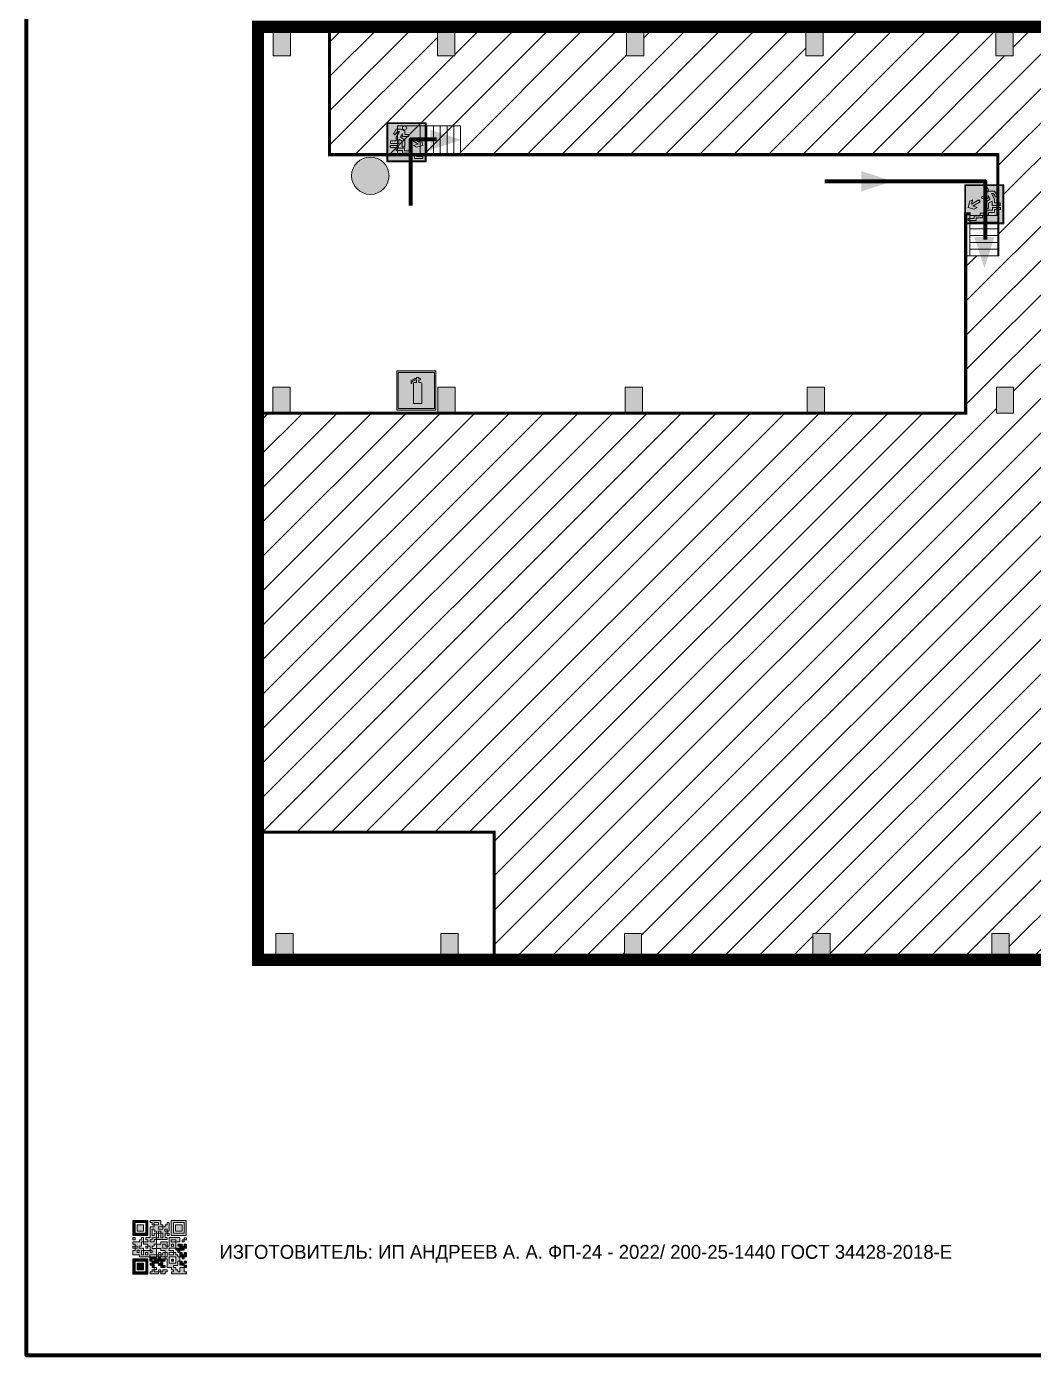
# Model space of a CAD drawing. Header units: millimetres. Extents: x 13114 to 67229, y 22859 to 38520.
# Drawn here: x 23439.1 to 23642.5, y 30105.6 to 30374.2 of the extents above; entities that cross this region are included whole.
import ezdxf

# ---------------------------------------------------------------- set-up
doc = ezdxf.new("R2010")
doc.units = ezdxf.units.MM
doc.layers.add('План_Штампы', color=7, linetype='Continuous')
doc.styles.add('обычный', font='arial.ttf')

# ---------------------------------------------------------------- blocks, each defined once
blk = doc.blocks.new('QR')
at = {"lineweight": 0}
h = blk.add_hatch(color=256, dxfattribs=at)
h.dxf.hatch_style = 1
h.paths.add_polyline_path([(9241.16, 2687.38), (9242.01, 2687.38), (9242.01, 2687.83), (9241.59, 2687.83), (9241.59, 2688.68), (9239.45, 2688.68), (9239.45, 2688.25), (9239.86, 2688.25), (9239.86, 2687.83), (9240.29, 2687.83), (9240.29, 2688.25), (9241.16, 2688.25), (9241.16, 2687.83), (9240.29, 2687.83), (9240.29, 2687.38), (9239.45, 2687.38), (9239.45, 2685.22), (9238.57, 2685.22), (9238.57, 2684.8), (9239.02, 2684.8), (9239.02, 2684.37), (9238.13, 2684.37), (9238.13, 2683.92), (9239.02, 2683.92), (9239.02, 2683.5), (9239.44, 2683.5), (9239.44, 2682.64), (9239.87, 2682.64), (9239.87, 2682.18), (9239.44, 2682.18), (9239.44, 2682.64), (9238.13, 2682.64), (9238.13, 2681.76), (9237.71, 2681.76), (9237.71, 2682.64), (9238.13, 2682.64), (9238.13, 2683.07), (9237.27, 2683.07), (9237.27, 2683.51), (9237.71, 2683.51), (9237.71, 2684.37), (9238.13, 2684.37), (9238.13, 2685.22), (9237.71, 2685.22), (9237.71, 2684.8), (9237.28, 2684.8), (9237.28, 2684.38), (9235.98, 2684.38), (9235.98, 2683.92), (9236.4, 2683.92), (9236.4, 2683.49), (9236.84, 2683.49), (9236.84, 2683.07), (9236.4, 2683.07), (9236.4, 2682.64), (9235.98, 2682.64), (9235.98, 2681.76), (9237.29, 2681.76), (9237.29, 2681.33), (9239.43, 2681.33), (9239.43, 2681.76), (9240.74, 2681.76), (9240.74, 2683.05), (9239.87, 2683.05), (9239.87, 2683.5), (9240.29, 2683.5), (9240.29, 2683.91), (9240.74, 2683.91), (9240.74, 2684.81), (9240.29, 2684.81), (9240.29, 2684.79), (9240.29, 2684.37), (9239.45, 2684.37), (9239.45, 2684.8), (9239.87, 2684.8), (9239.87, 2685.21), (9240.74, 2685.21), (9240.74, 2686.1), (9240.29, 2686.1), (9240.29, 2685.64), (9239.86, 2685.64), (9239.86, 2686.95), (9240.29, 2686.95), (9240.29, 2686.52), (9240.74, 2686.52), (9240.74, 2686.1), (9241.16, 2686.1), (9241.16, 2686.53), (9241.59, 2686.53), (9241.59, 2686.1), (9242.02, 2686.1), (9242.02, 2685.21), (9241.59, 2685.21), (9241.59, 2686.1), (9241.16, 2686.1), (9241.16, 2685.21), (9240.74, 2685.21), (9240.74, 2684.81), (9242.89, 2684.81), (9242.89, 2685.22), (9242.47, 2685.22), (9242.47, 2686.11), (9242.89, 2686.11), (9242.89, 2686.52), (9242.46, 2686.52), (9242.46, 2686.95), (9242.89, 2686.95), (9242.89, 2686.52), (9243.32, 2686.52), (9243.32, 2688.26), (9242.9, 2688.26), (9242.9, 2687.83), (9242.47, 2687.83), (9242.47, 2687.38), (9242.01, 2687.38), (9242.01, 2686.94), (9241.16, 2686.94)])
h.paths.add_polyline_path([(9239.02, 2682.18), (9239.02, 2681.76), (9238.54, 2681.76), (9238.54, 2682.18)], flags=16)
h.paths.add_polyline_path([(9237.27, 2682.65), (9237.27, 2682.19), (9236.83, 2682.19), (9236.83, 2682.65)], flags=16)
h = blk.add_hatch(color=256, dxfattribs=at)
h.dxf.hatch_style = 1
h.paths.add_polyline_path([(9238.15, 2687.83), (9236.83, 2687.83), (9236.83, 2686.52), (9238.15, 2686.52)], flags=0)
h.paths.add_polyline_path([(9239.01, 2685.65), (9239.01, 2688.68), (9235.98, 2688.68), (9235.98, 2685.65)])
h.paths.add_polyline_path([(9236.41, 2686.1), (9236.41, 2688.26), (9238.56, 2688.26), (9238.56, 2686.1)], flags=16)
h.paths.add_polyline_path([(9236.83, 2686.52), (9236.83, 2687.83), (9238.15, 2687.83), (9238.15, 2686.52)], flags=0)
h = blk.add_hatch(color=256, dxfattribs=at)
h.dxf.hatch_style = 1
h.paths.add_polyline_path([(9238.15, 2686.52), (9238.15, 2687.83), (9236.83, 2687.83), (9236.83, 2686.52)])
h.paths.add_polyline_path([(9245.91, 2686.52), (9245.91, 2687.83), (9244.59, 2687.83), (9244.59, 2686.52)], flags=0)
h.paths.add_polyline_path([(9246.77, 2685.65), (9246.77, 2688.68), (9243.74, 2688.68), (9243.74, 2685.65)])
h.paths.add_polyline_path([(9244.17, 2686.1), (9244.17, 2688.26), (9246.32, 2688.26), (9246.32, 2686.1)], flags=16)
h.paths.add_polyline_path([(9244.59, 2686.52), (9244.59, 2687.83), (9245.91, 2687.83), (9245.91, 2686.52)], flags=0)
h = blk.add_hatch(color=256, dxfattribs=at)
h.dxf.hatch_style = 1
h.paths.add_polyline_path([(9243.32, 2686.11), (9242.89, 2686.11), (9242.89, 2685.64), (9243.32, 2685.64)])
h.paths.add_polyline_path([(9239.02, 2683.07), (9239.02, 2683.5), (9238.56, 2683.5), (9238.56, 2683.07)])
h.paths.add_polyline_path([(9236.4, 2684.8), (9236.4, 2685.22), (9235.98, 2685.22), (9235.98, 2684.8)])
h.paths.add_polyline_path([(9236.4, 2683.07), (9236.4, 2683.49), (9235.98, 2683.49), (9235.98, 2683.07)])
h = blk.add_hatch(color=256, dxfattribs=at)
h.dxf.hatch_style = 1
h.paths.add_polyline_path([(9240.75, 2681.76), (9240.75, 2681.35), (9241.17, 2681.35), (9241.17, 2681.76)])
h.paths.add_polyline_path([(9241.6, 2682.18), (9241.17, 2682.18), (9241.17, 2681.76), (9241.6, 2681.76)])
h.paths.add_polyline_path([(9242.47, 2681.34), (9242.47, 2682.19), (9242.02, 2682.19), (9242.02, 2681.76), (9241.6, 2681.76), (9241.6, 2681.34)])
h.paths.add_polyline_path([(9239.87, 2678.3), (9239.44, 2678.3), (9239.44, 2677.89), (9241.17, 2677.89), (9241.17, 2678.3), (9240.28, 2678.3), (9240.28, 2678.73), (9239.87, 2678.73)])
h.paths.add_polyline_path([(9240.75, 2678.73), (9240.75, 2679.19), (9240.28, 2679.19), (9240.28, 2678.73)])
h.paths.add_polyline_path([(9241.6, 2678.73), (9241.17, 2678.73), (9241.17, 2678.3), (9241.6, 2678.3)])
h.paths.add_polyline_path([(9242.02, 2678.3), (9241.6, 2678.3), (9241.6, 2677.89), (9242.48, 2677.89), (9242.48, 2678.31), (9242.9, 2678.31), (9242.9, 2678.73), (9242.02, 2678.73)])
h.paths.add_polyline_path([(9246.36, 2684.37), (9246.36, 2684.79), (9245.93, 2684.79), (9245.93, 2684.37)])
h.paths.add_polyline_path([(9246.78, 2685.2), (9246.36, 2685.2), (9246.36, 2684.79), (9246.78, 2684.79)])
h.paths.add_polyline_path([(9245.91, 2687.83), (9244.59, 2687.83), (9244.59, 2686.52), (9245.91, 2686.52)])
h = blk.add_hatch(color=256, dxfattribs=at)
h.dxf.hatch_style = 1
h.paths.add_polyline_path([(9243.32, 2682.64), (9243.32, 2683.07), (9244.62, 2683.07), (9244.62, 2684.37), (9243.74, 2684.37), (9243.74, 2684.8), (9244.62, 2684.8), (9244.62, 2684.37), (9245.48, 2684.37), (9245.48, 2685.22), (9243.32, 2685.22), (9243.32, 2683.5), (9242.89, 2683.5), (9242.89, 2683.06), (9242.01, 2683.06), (9242.01, 2683.91), (9242.47, 2683.91), (9242.47, 2683.5), (9242.89, 2683.5), (9242.89, 2684.38), (9241.59, 2684.38), (9241.59, 2683.91), (9240.74, 2683.91), (9240.74, 2683.05), (9241.59, 2683.05), (9241.59, 2682.64), (9242.47, 2682.64), (9242.47, 2682.19), (9242.91, 2682.19), (9242.91, 2681.34), (9242.48, 2681.34), (9242.48, 2680.91), (9242.91, 2680.91), (9242.91, 2679.17), (9243.75, 2679.17), (9243.75, 2678.73), (9244.2, 2678.73), (9244.2, 2678.3), (9243.75, 2678.3), (9243.75, 2677.88), (9246.78, 2677.88), (9246.78, 2678.3), (9246.35, 2678.3), (9246.35, 2679.19), (9245.48, 2679.19), (9245.48, 2678.31), (9245.05, 2678.31), (9245.05, 2678.73), (9244.62, 2678.73), (9244.62, 2679.19), (9244.2, 2679.19), (9244.2, 2679.61), (9245.05, 2679.61), (9245.05, 2680.46), (9245.48, 2680.46), (9245.48, 2681.34), (9245.04, 2681.34), (9245.04, 2681.76), (9244.63, 2681.76), (9244.63, 2682.19), (9244.21, 2682.19), (9244.21, 2681.76), (9243.32, 2681.76), (9243.32, 2682.19), (9244.21, 2682.19), (9244.21, 2682.64)])
h.paths.add_polyline_path([(9243.75, 2683.49), (9243.75, 2683.92), (9244.21, 2683.92), (9244.21, 2683.49)], flags=16)
h.paths.add_polyline_path([(9243.32, 2681.34), (9244.63, 2681.34), (9244.63, 2680.04), (9243.32, 2680.04)], flags=16)
h.paths.add_polyline_path([(9243.76, 2680.89), (9244.18, 2680.89), (9244.18, 2680.48), (9243.76, 2680.48)], flags=0)
h = blk.add_hatch(color=256, dxfattribs=at)
h.dxf.hatch_style = 1
h.paths.add_polyline_path([(9246.36, 2683.07), (9246.78, 2683.07), (9246.78, 2683.92), (9246.36, 2683.92), (9246.36, 2683.49), (9245.92, 2683.49), (9245.92, 2683.92), (9245.06, 2683.92), (9245.06, 2683.49), (9245.48, 2683.49), (9245.48, 2683.07), (9244.62, 2683.07), (9244.62, 2682.65), (9245.05, 2682.65), (9245.05, 2682.18), (9245.48, 2682.18), (9245.48, 2682.65), (9246.36, 2682.65)])
h.paths.add_polyline_path([(9246.78, 2682.18), (9246.36, 2682.18), (9246.36, 2681.75), (9245.92, 2681.75), (9245.92, 2682.18), (9245.48, 2682.18), (9245.48, 2681.34), (9245.48, 2681.34), (9245.94, 2681.34), (9245.94, 2680.91), (9246.36, 2680.91), (9246.36, 2681.34), (9246.78, 2681.34)])
h = blk.add_hatch(color=256, dxfattribs=at)
h.dxf.hatch_style = 1
h.paths.add_polyline_path([(9235.98, 2680.9), (9235.98, 2677.86), (9239.02, 2677.86), (9239.02, 2680.9)])
h.paths.add_polyline_path([(9238.57, 2680.48), (9238.57, 2678.32), (9236.41, 2678.32), (9236.41, 2680.48)], flags=16)
h.paths.add_polyline_path([(9238.15, 2680.05), (9238.15, 2678.74), (9236.83, 2678.74), (9236.83, 2680.05)], flags=0)
h = blk.add_hatch(color=256, dxfattribs=at)
h.dxf.hatch_style = 1
h.paths.add_polyline_path([(9242.02, 2680.46), (9242.48, 2680.46), (9242.48, 2680.91), (9241.58, 2680.91), (9241.58, 2681.35), (9241.17, 2681.35), (9241.17, 2680.91), (9240.75, 2680.91), (9240.75, 2681.33), (9239.43, 2681.33), (9239.43, 2680.46), (9239.86, 2680.46), (9239.86, 2680.92), (9240.3, 2680.92), (9240.3, 2680.46), (9239.86, 2680.46), (9239.86, 2680.04), (9239.44, 2680.04), (9239.44, 2679.62), (9239.86, 2679.62), (9239.86, 2679.19), (9240.29, 2679.19), (9240.29, 2680.03), (9241.18, 2680.03), (9241.18, 2680.47), (9241.6, 2680.47), (9241.6, 2680.03), (9241.18, 2680.03), (9241.18, 2679.61), (9241.6, 2679.61), (9241.6, 2679.19), (9242.47, 2679.19), (9242.47, 2679.6), (9242.02, 2679.6)])
h = blk.add_hatch(color=256, dxfattribs=at)
h.dxf.hatch_style = 1
h.paths.add_polyline_path([(9244.18, 2680.48), (9244.18, 2680.89), (9243.76, 2680.89), (9243.76, 2680.48)])
h = blk.add_hatch(color=256, dxfattribs=at)
h.dxf.hatch_style = 1
h.paths.add_polyline_path([(9238.15, 2680.05), (9236.83, 2680.05), (9236.83, 2678.74), (9238.15, 2678.74)])
h = blk.add_hatch(color=256, dxfattribs=at)
h.dxf.hatch_style = 1
h.paths.add_polyline_path([(9245.93, 2680.04), (9245.93, 2680.46), (9245.48, 2680.46), (9245.48, 2679.62), (9246.35, 2679.62), (9246.35, 2680.04)])
h.paths.add_polyline_path([(9246.78, 2680.04), (9246.78, 2680.46), (9246.35, 2680.46), (9246.35, 2680.04)])
h.paths.add_polyline_path([(9246.78, 2679.18), (9246.78, 2679.62), (9246.35, 2679.62), (9246.35, 2679.18)])
for points in [[(9237.71, 2685.22), (9238.13, 2685.22), (9238.13, 2684.37), (9237.71, 2684.37), (9237.71, 2683.51), (9237.27, 2683.51), (9237.27, 2683.07), (9238.13, 2683.07), (9238.13, 2682.64), (9237.71, 2682.64), (9237.71, 2681.76), (9238.13, 2681.76), (9238.13, 2682.64), (9239.44, 2682.64), (9239.44, 2683.5), (9239.02, 2683.5), (9239.02, 2683.07), (9238.56, 2683.07), (9238.56, 2683.5), (9239.02, 2683.5), (9239.02, 2683.92), (9238.13, 2683.92), (9238.13, 2684.37), (9239.02, 2684.37), (9239.02, 2684.8), (9238.57, 2684.8), (9238.57, 2685.22), (9239.45, 2685.22), (9239.45, 2687.38), (9240.29, 2687.38), (9240.29, 2687.83), (9239.86, 2687.83), (9239.86, 2688.25), (9239.45, 2688.25), (9239.45, 2688.68), (9241.59, 2688.68), (9241.59, 2687.83), (9242.01, 2687.83), (9242.01, 2687.38), (9242.47, 2687.38), (9242.47, 2687.83), (9242.9, 2687.83), (9242.9, 2688.26), (9243.32, 2688.26), (9243.32, 2686.52), (9242.89, 2686.52), (9242.89, 2686.11), (9243.32, 2686.11), (9243.32, 2685.64), (9242.89, 2685.64), (9242.89, 2686.11), (9242.47, 2686.11), (9242.47, 2685.22), (9242.89, 2685.22), (9242.89, 2684.81), (9240.74, 2684.81), (9240.74, 2683.91), (9241.59, 2683.91), (9241.59, 2684.38), (9242.89, 2684.38), (9242.89, 2683.5), (9242.47, 2683.5), (9242.47, 2683.91), (9242.01, 2683.91), (9242.01, 2683.06), (9242.89, 2683.06), (9242.89, 2683.5), (9243.32, 2683.5), (9243.32, 2685.22), (9245.48, 2685.22), (9245.48, 2684.37), (9244.62, 2684.37), (9244.62, 2683.07), (9245.48, 2683.07), (9245.48, 2683.49), (9245.06, 2683.49), (9245.06, 2683.92), (9245.92, 2683.92), (9245.92, 2683.49), (9246.36, 2683.49), (9246.36, 2683.92), (9246.78, 2683.92), (9246.78, 2683.07), (9246.36, 2683.07), (9246.36, 2682.65), (9245.48, 2682.65), (9245.48, 2682.18), (9245.92, 2682.18), (9245.92, 2681.75), (9246.36, 2681.75), (9246.36, 2682.18), (9246.78, 2682.18), (9246.78, 2681.34), (9246.36, 2681.34), (9246.36, 2680.91), (9245.94, 2680.91), (9245.94, 2681.34), (9245.48, 2681.34), (9245.48, 2680.46), (9245.93, 2680.46), (9245.93, 2680.04), (9246.35, 2680.04), (9246.35, 2680.46), (9246.78, 2680.46), (9246.78, 2680.04), (9246.78, 2680.04), (9246.35, 2680.04), (9246.35, 2679.62), (9246.78, 2679.62), (9246.78, 2679.18), (9246.35, 2679.18), (9246.35, 2678.3), (9246.78, 2678.3), (9246.78, 2677.88), (9243.75, 2677.88), (9243.75, 2678.3), (9244.2, 2678.3), (9244.2, 2678.73), (9243.75, 2678.73), (9243.75, 2679.17), (9242.91, 2679.17), (9242.91, 2680.91), (9242.48, 2680.91), (9242.48, 2680.46), (9242.02, 2680.46), (9242.02, 2679.6), (9242.47, 2679.6), (9242.47, 2679.19), (9241.6, 2679.19), (9241.6, 2679.61), (9241.18, 2679.61), (9241.18, 2680.03), (9240.29, 2680.03), (9240.29, 2679.19), (9240.75, 2679.19), (9240.75, 2678.73), (9240.28, 2678.73), (9240.28, 2678.3), (9241.17, 2678.3), (9241.17, 2678.73), (9241.6, 2678.73), (9241.6, 2678.3), (9242.02, 2678.3), (9242.02, 2678.73), (9242.9, 2678.73), (9242.9, 2678.31), (9242.48, 2678.31), (9242.48, 2677.89), (9241.6, 2677.89), (9241.6, 2678.3), (9241.17, 2678.3), (9241.17, 2677.89), (9239.44, 2677.89), (9239.44, 2678.3), (9239.87, 2678.3), (9239.87, 2678.73), (9240.28, 2678.73), (9240.28, 2679.19), (9240.29, 2679.19), (9239.86, 2679.19), (9239.86, 2679.62), (9239.44, 2679.62), (9239.44, 2680.04), (9239.86, 2680.04), (9239.86, 2680.46), (9239.43, 2680.46), (9239.43, 2681.33), (9237.29, 2681.33), (9237.29, 2681.76), (9235.98, 2681.76), (9235.98, 2682.64), (9236.4, 2682.64), (9236.4, 2683.07), (9235.98, 2683.07), (9235.98, 2683.49), (9236.4, 2683.49), (9236.4, 2683.92), (9235.98, 2683.92), (9235.98, 2684.38), (9237.28, 2684.38), (9237.28, 2684.8), (9237.71, 2684.8), (9237.71, 2685.22), (9237.92, 2685.22)], [(9240.74, 2686.1), (9240.74, 2686.52), (9240.29, 2686.52), (9240.29, 2686.95), (9239.86, 2686.95), (9239.86, 2685.64), (9240.29, 2685.64), (9240.29, 2686.1), (9240.74, 2686.1), (9240.74, 2686.52)], [(9240.74, 2685.21), (9239.87, 2685.21), (9239.87, 2684.8), (9239.45, 2684.8), (9239.45, 2684.37), (9240.29, 2684.37), (9240.29, 2684.79), (9240.29, 2684.81), (9240.74, 2684.81), (9240.74, 2685.21), (9239.87, 2685.21)], [(9240.74, 2683.91), (9240.29, 2683.91), (9240.29, 2683.5), (9239.87, 2683.5), (9239.87, 2683.05), (9240.74, 2683.05), (9240.74, 2683.91)], [(9244.62, 2684.37), (9244.62, 2684.8), (9243.74, 2684.8), (9243.74, 2684.37), (9244.62, 2684.37)], [(9240.74, 2683.05), (9240.74, 2681.76), (9239.43, 2681.76), (9239.43, 2681.33), (9240.75, 2681.33), (9240.75, 2681.35), (9240.75, 2680.91), (9241.17, 2680.91), (9241.17, 2681.35), (9241.58, 2681.35), (9241.58, 2680.91), (9242.48, 2680.91), (9242.48, 2681.34), (9242.91, 2681.34), (9242.91, 2682.19), (9242.47, 2682.19), (9242.47, 2682.64), (9241.59, 2682.64), (9241.59, 2683.05), (9240.74, 2683.05)], [(9239.86, 2680.46), (9239.86, 2680.92), (9240.3, 2680.92), (9240.3, 2680.46), (9239.86, 2680.46)], [(9241.6, 2681.76), (9242.02, 2681.76), (9242.02, 2682.19), (9242.47, 2682.19), (9242.47, 2681.34), (9241.6, 2681.34), (9241.6, 2681.76)], [(9244.62, 2683.07), (9243.32, 2683.07), (9243.32, 2682.64), (9244.21, 2682.64), (9244.21, 2682.19), (9243.32, 2682.19), (9243.32, 2681.76), (9244.21, 2681.76), (9244.21, 2682.19), (9244.63, 2682.19), (9244.63, 2681.76), (9245.04, 2681.76), (9245.04, 2681.34), (9245.48, 2681.34)], [(9245.48, 2682.18), (9245.05, 2682.18), (9245.05, 2682.65), (9244.62, 2682.65), (9244.62, 2683.07)], [(9245.48, 2682.18), (9245.48, 2681.34)], [(9245.48, 2680.46), (9245.05, 2680.46), (9245.05, 2679.61), (9244.2, 2679.61), (9244.2, 2679.19), (9244.62, 2679.19), (9244.62, 2678.73), (9245.05, 2678.73), (9245.05, 2678.31), (9245.48, 2678.31), (9245.48, 2679.19), (9246.35, 2679.19), (9246.35, 2679.07)], [(9246.35, 2679.62), (9245.48, 2679.62), (9245.48, 2680.46)], [(9245.48, 2680.46), (9245.48, 2679.62), (9246.35, 2679.62), (9246.35, 2680.04), (9245.93, 2680.04), (9245.93, 2680.46), (9245.48, 2680.46), (9245.48, 2679.62)], [(9246.35, 2679.62), (9246.35, 2679.18)]]:
    blk.add_lwpolyline(points, dxfattribs=at)
for points in [[(9235.98, 2685.65), (9239.01, 2685.65), (9239.01, 2688.68), (9235.98, 2688.68)], [(9243.74, 2685.65), (9246.77, 2685.65), (9246.77, 2688.68), (9243.74, 2688.68)], [(9236.41, 2688.26), (9238.56, 2688.26), (9238.56, 2686.1), (9236.41, 2686.1)], [(9236.83, 2687.83), (9238.15, 2687.83), (9238.15, 2686.52), (9236.83, 2686.52)], [(9240.29, 2687.83), (9241.16, 2687.83), (9241.16, 2688.25), (9240.29, 2688.25)], [(9240.29, 2688.25), (9241.16, 2688.25), (9241.16, 2687.83), (9240.29, 2687.83)], [(9241.16, 2686.1), (9240.74, 2686.1), (9240.74, 2685.21), (9241.16, 2685.21)], [(9242.01, 2687.38), (9241.16, 2687.38), (9241.16, 2686.94), (9242.01, 2686.94)], [(9241.16, 2687.38), (9242.01, 2687.38), (9242.01, 2686.94), (9241.16, 2686.94)], [(9241.16, 2686.53), (9241.59, 2686.53), (9241.59, 2686.1), (9241.16, 2686.1)], [(9241.59, 2686.1), (9242.02, 2686.1), (9242.02, 2685.21), (9241.59, 2685.21)], [(9242.89, 2686.52), (9242.46, 2686.52), (9242.46, 2686.95), (9242.89, 2686.95)], [(9244.17, 2688.26), (9246.32, 2688.26), (9246.32, 2686.1), (9244.17, 2686.1)], [(9244.59, 2687.83), (9245.91, 2687.83), (9245.91, 2686.52), (9244.59, 2686.52)], [(9235.98, 2684.8), (9236.4, 2684.8), (9236.4, 2685.22), (9235.98, 2685.22)], [(9236.4, 2683.07), (9236.84, 2683.07), (9236.84, 2683.49), (9236.4, 2683.49)], [(9243.75, 2683.92), (9244.21, 2683.92), (9244.21, 2683.49), (9243.75, 2683.49)], [(9245.93, 2684.79), (9246.36, 2684.79), (9246.36, 2684.37), (9245.93, 2684.37)], [(9246.36, 2685.2), (9246.78, 2685.2), (9246.78, 2684.79), (9246.36, 2684.79)], [(9235.98, 2677.86), (9239.02, 2677.86), (9239.02, 2680.9), (9235.98, 2680.9)], [(9236.83, 2682.19), (9237.27, 2682.19), (9237.27, 2682.65), (9236.83, 2682.65)], [(9238.54, 2682.18), (9239.02, 2682.18), (9239.02, 2681.76), (9238.54, 2681.76)], [(9239.44, 2682.64), (9239.87, 2682.64), (9239.87, 2682.18), (9239.44, 2682.18)], [(9240.75, 2681.76), (9241.17, 2681.76), (9241.17, 2681.35), (9240.75, 2681.35)], [(9241.17, 2682.18), (9241.6, 2682.18), (9241.6, 2681.76), (9241.17, 2681.76)], [(9243.32, 2680.04), (9244.63, 2680.04), (9244.63, 2681.34), (9243.32, 2681.34)], [(9243.76, 2680.89), (9244.18, 2680.89), (9244.18, 2680.48), (9243.76, 2680.48)], [(9236.41, 2680.48), (9238.57, 2680.48), (9238.57, 2678.32), (9236.41, 2678.32)], [(9236.83, 2680.05), (9238.15, 2680.05), (9238.15, 2678.74), (9236.83, 2678.74)], [(9241.18, 2680.03), (9241.6, 2680.03), (9241.6, 2680.47), (9241.18, 2680.47)]]:
    blk.add_lwpolyline(points, close=True, dxfattribs=at)
blk = doc.blocks.new('вниз 3')
at = {"lineweight": 0, "true_color": 0xffffff}
h = blk.add_hatch(color=7, dxfattribs=at)
h.dxf.hatch_style = 1
h.paths.add_polyline_path([(40997.5, -4475.69), (40997.25, -4475.28), (40995.76, -4476.15), (40995.97, -4475.23), (40995.39, -4475.56), (40995.05, -4476.83), (40996.33, -4477.17), (40996.91, -4476.83), (40996, -4476.55)], flags=0)
h.paths.add_polyline_path([(40999.81, -4473.95), (41000.22, -4473.95), (41000.64, -4474.67), (41001.03, -4474.43), (41000.46, -4473.49), (41000.42, -4473.49), (40999.43, -4473.49), (40998.68, -4473.92), (40998.68, -4474.57), (40997.88, -4474.57), (40997.88, -4475), (40999.14, -4475), (40999.14, -4474.43), (40999.14, -4474.38), (40999.59, -4475.15), (40998.72, -4475.67), (40998.72, -4477.06), (40999.24, -4477.06), (40999.24, -4475.96), (40999.95, -4475.56), (40999.95, -4476.43), (41001.61, -4476.43), (41001.61, -4475.88), (41000.47, -4475.88), (41000.47, -4475.12)], flags=0)
h.paths.add_polyline_path([(40999.2, -4473.24, 1), (40998.35, -4473.24, 1)], flags=0)
h.paths.add_polyline_path([(41000.46, -4477.26), (41001.69, -4477.26), (41001.69, -4476.84), (41000.03, -4476.84), (41000.03, -4477.39), (40998.78, -4477.39), (40998.78, -4477.95), (40997.53, -4477.95), (40997.53, -4478.5), (40996.29, -4478.5), (40996.29, -4479.06), (40995.05, -4479.06), (40995.05, -4479.48), (40995.29, -4479.48), (40996.72, -4479.48), (40996.72, -4478.92), (40997.97, -4478.92), (40997.97, -4478.36), (40999.2, -4478.36), (40999.2, -4477.81), (41000.46, -4477.81)], flags=0)
h.paths.add_polyline_path([(41002.37, -4472.17), (40994.37, -4472.17), (40994.37, -4480.17), (41002.37, -4480.17)])
h.paths.add_polyline_path([(41002.16, -4479.96), (40994.57, -4479.96), (40994.57, -4472.37), (41002.16, -4472.37)], flags=16)
h.paths.add_polyline_path([(41001.61, -4475.88), (41001.61, -4476.43), (40999.95, -4476.43), (40999.95, -4475.56), (40999.24, -4475.96), (40999.24, -4477.06), (40998.72, -4477.06), (40998.72, -4475.67), (40999.59, -4475.15), (40999.14, -4474.38), (40999.14, -4474.43), (40999.14, -4475), (40997.88, -4475), (40997.88, -4474.57), (40998.68, -4474.57), (40998.68, -4473.92), (40999.43, -4473.49), (41000.42, -4473.49), (41000.46, -4473.49), (41001.03, -4474.43), (41000.64, -4474.67), (41000.22, -4473.95), (40999.81, -4473.95), (41000.47, -4475.12), (41000.47, -4475.88)], flags=0)
h.paths.add_polyline_path([(41001.69, -4476.84), (41001.69, -4477.26), (41000.46, -4477.26), (41000.46, -4477.81), (40999.2, -4477.81), (40999.2, -4478.36), (40997.97, -4478.36), (40997.97, -4478.92), (40996.72, -4478.92), (40996.72, -4479.48), (40995.05, -4479.48), (40995.05, -4479.06), (40996.29, -4479.06), (40996.29, -4478.5), (40997.53, -4478.5), (40997.53, -4477.95), (40998.78, -4477.95), (40998.78, -4477.39), (41000.03, -4477.39), (41000.03, -4476.84)], flags=0)
h.paths.add_polyline_path([(40998.35, -4473.24, -1), (40999.2, -4473.24, -1)], flags=0)
h.paths.add_polyline_path([(40997.5, -4475.69), (40996, -4476.55), (40996.91, -4476.83), (40996.33, -4477.17), (40995.05, -4476.83), (40995.39, -4475.56), (40995.97, -4475.23), (40995.76, -4476.15), (40997.25, -4475.28)], flags=0)
at = {"lineweight": 0}
h = blk.add_hatch(color=126, dxfattribs=at)
h.dxf.hatch_style = 1
h.paths.add_polyline_path([(41002.16, -4472.37), (40994.57, -4472.37), (40994.57, -4479.96), (41002.16, -4479.96)])
h.paths.add_polyline_path([(40995.97, -4475.23), (40995.76, -4476.15), (40997.25, -4475.28), (40997.5, -4475.69), (40996, -4476.55), (40996.91, -4476.83), (40996.33, -4477.17), (40995.05, -4476.83), (40995.39, -4475.56)], flags=16)
h.paths.add_polyline_path([(40997.88, -4474.57), (40998.68, -4474.57), (40998.68, -4473.92), (40999.43, -4473.49), (41000.42, -4473.49), (41000.46, -4473.49), (41001.03, -4474.43), (41000.64, -4474.67), (41000.22, -4473.95), (40999.81, -4473.95), (41000.47, -4475.12), (41000.47, -4475.88), (41001.61, -4475.88), (41001.61, -4476.43), (40999.95, -4476.43), (40999.95, -4475.56), (40999.24, -4475.96), (40999.24, -4477.06), (40998.72, -4477.06), (40998.72, -4475.67), (40999.59, -4475.15), (40999.14, -4474.38), (40999.14, -4474.43), (40999.14, -4475), (40997.88, -4475)], flags=16)
h.paths.add_polyline_path([(40998.35, -4473.24, -1), (40999.2, -4473.24, -1)], flags=16)
h.paths.add_polyline_path([(40997.53, -4477.95), (40998.78, -4477.95), (40998.78, -4477.39), (41000.03, -4477.39), (41000.03, -4476.84), (41001.69, -4476.84), (41001.69, -4477.26), (41000.46, -4477.26), (41000.46, -4477.81), (40999.2, -4477.81), (40999.2, -4478.36), (40997.97, -4478.36), (40997.97, -4478.92), (40996.72, -4478.92), (40996.72, -4479.48), (40995.05, -4479.48), (40995.05, -4479.06), (40996.29, -4479.06), (40996.29, -4478.5), (40997.53, -4478.5)], flags=16)
at = {"lineweight": 0, "true_color": 0xffffff}
h = blk.add_hatch(color=7, dxfattribs=at)
h.dxf.hatch_style = 1
h.paths.add_polyline_path([(40999.2, -4473.24, 1), (40998.35, -4473.24, 1)])
h.paths.add_polyline_path([(40999.81, -4473.95), (41000.22, -4473.95), (41000.64, -4474.67), (41001.03, -4474.43), (41000.46, -4473.49), (41000.42, -4473.49), (40999.43, -4473.49), (40998.68, -4473.92), (40998.68, -4474.57), (40997.88, -4474.57), (40997.88, -4475), (40999.14, -4475), (40999.14, -4474.43), (40999.14, -4474.38), (40999.59, -4475.15), (40998.72, -4475.67), (40998.72, -4477.06), (40999.24, -4477.06), (40999.24, -4475.96), (40999.95, -4475.56), (40999.95, -4476.43), (41001.61, -4476.43), (41001.61, -4475.88), (41000.47, -4475.88), (41000.47, -4475.12)])
h.paths.add_polyline_path([(40999.2, -4477.81), (41000.46, -4477.81), (41000.46, -4477.26), (41001.69, -4477.26), (41001.69, -4476.84), (41000.03, -4476.84), (41000.03, -4477.39), (40998.78, -4477.39), (40998.78, -4477.95), (40997.53, -4477.95), (40997.53, -4478.5), (40996.29, -4478.5), (40996.29, -4479.06), (40995.05, -4479.06), (40995.05, -4479.48), (40995.29, -4479.48), (40996.72, -4479.48), (40996.72, -4478.92), (40997.97, -4478.92), (40997.97, -4478.36), (40999.2, -4478.36)])
h.paths.add_polyline_path([(40997.5, -4475.69), (40997.25, -4475.28), (40995.76, -4476.15), (40995.97, -4475.23), (40995.39, -4475.56), (40995.05, -4476.83), (40996.33, -4477.17), (40996.91, -4476.83), (40996, -4476.55)])
at = {"color": 126, "lineweight": 0}
for points in [[(40994.37, -4472.17), (41002.37, -4472.17), (41002.37, -4480.17), (40994.37, -4480.17)], [(40994.57, -4472.37), (41002.16, -4472.37), (41002.16, -4479.96), (40994.57, -4479.96)]]:
    blk.add_lwpolyline(points, close=True, dxfattribs=at)
for points in [[(40995.05, -4476.83), (40995.39, -4475.56), (40995.97, -4475.23), (40995.76, -4476.15), (40997.25, -4475.28), (40997.5, -4475.69), (40996, -4476.55), (40996.91, -4476.83), (40996.33, -4477.17), (40995.05, -4476.83)], [(40999.14, -4474.43), (40999.14, -4475), (40997.88, -4475), (40997.88, -4474.57), (40998.68, -4474.57), (40998.68, -4473.92), (40999.43, -4473.49), (41000.42, -4473.49), (41000.46, -4473.49), (41001.03, -4474.43), (41000.64, -4474.67), (41000.22, -4473.95), (40999.81, -4473.95), (41000.47, -4475.12), (41000.47, -4475.88), (41001.61, -4475.88), (41001.61, -4476.43), (40999.95, -4476.43), (40999.95, -4475.56), (40999.24, -4475.96), (40999.24, -4477.06), (40998.72, -4477.06), (40998.72, -4475.67), (40999.59, -4475.15), (40999.14, -4474.38), (40999.14, -4474.43)], [(40995.29, -4479.48), (40995.05, -4479.48), (40995.05, -4479.06), (40996.29, -4479.06), (40996.29, -4478.5), (40997.53, -4478.5), (40997.53, -4477.95), (40998.78, -4477.95), (40998.78, -4477.39), (41000.03, -4477.39), (41000.03, -4476.84), (41001.69, -4476.84), (41001.69, -4477.26), (41000.46, -4477.26), (41000.46, -4477.81), (40999.2, -4477.81), (40999.2, -4478.36), (40997.97, -4478.36), (40997.97, -4478.92), (40996.72, -4478.92), (40996.72, -4479.48), (40995.05, -4479.48)]]:
    blk.add_lwpolyline(points, dxfattribs=at)
blk.add_circle((40998.77, -4473.24), 0.426, dxfattribs=at)
blk = doc.blocks.new('A$C7B8C2D5B')
at = {"lineweight": 0}
h = blk.add_hatch(color=5, dxfattribs=at)
h.dxf.hatch_style = 1
h.paths.add_polyline_path([(1.4, -3.02, 1), (-2.11, -3.02, 1)])
at = {"color": 5, "lineweight": 0}
blk.add_circle((-0.36, -3.02), 1.75, dxfattribs=at)
blk = doc.blocks.new('A$C3AD82952')
at = {"true_color": 0xf5f5ff}
h = blk.add_hatch(color=7, dxfattribs=at)
h.dxf.hatch_style = 1
h.paths.add_polyline_path([(8.21, 8.73, 0.414214), (7.89, 9.05), (7.22, 9.05), (7.22, 9.92), (7.59, 9.92, 1), (7.57, 10.36), (7.22, 10.36), (7.22, 10.6), (6.43, 10.6), (6.43, 10.36), (6.01, 10.36), (4.74, 9.59), (4.74, 8.69), (4.98, 8.73), (4.98, 9.26), (6.12, 9.91), (6.43, 9.91), (6.43, 9.05), (5.76, 9.05, 0.414214), (5.44, 8.73), (5.44, 2.2), (8.21, 2.2)], flags=0)
h.paths.add_polyline_path([(12.8, 12.8), (0, 12.8), (0, 0), (12.8, 0)])
h.paths.add_polyline_path([(0.51, 12.29), (12.29, 12.29), (12.29, 0.51), (0.51, 0.51)], flags=16)
h.paths.add_polyline_path([(4.74, 9.59), (6.01, 10.36), (6.43, 10.36), (6.43, 10.6), (7.22, 10.6), (7.22, 10.36), (7.59, 10.36, -0.94586), (7.59, 9.92), (7.22, 9.92), (7.22, 9.05), (7.89, 9.05, -0.414214), (8.21, 8.73), (8.21, 2.2), (5.44, 2.2), (5.44, 8.73, -0.414214), (5.76, 9.05), (6.43, 9.05), (6.43, 9.91), (6.12, 9.91), (4.98, 9.26), (4.98, 8.73), (4.74, 8.69)], flags=0)
h = blk.add_hatch(color=242)
h.dxf.hatch_style = 1
h.paths.add_polyline_path([(12.29, 12.29), (0.51, 12.29), (0.51, 0.51), (12.29, 0.51)])
h.paths.add_polyline_path([(4.74, 8.69), (4.74, 9.59), (6.01, 10.36), (6.43, 10.36), (6.43, 10.6), (7.22, 10.6), (7.22, 10.36), (7.59, 10.36, -0.94586), (7.59, 9.92), (7.22, 9.92), (7.22, 9.05), (7.89, 9.05, -0.414214), (8.21, 8.73), (8.21, 2.2), (5.44, 2.2), (5.44, 8.73, -0.414214), (5.76, 9.05), (6.43, 9.05), (6.43, 9.91), (6.12, 9.91), (4.98, 9.26), (4.98, 8.73)], flags=16)
h = blk.add_hatch(color=7, dxfattribs=at)
h.dxf.hatch_style = 1
h.paths.add_polyline_path([(8.21, 8.73, 0.414214), (7.89, 9.05), (7.22, 9.05), (7.22, 9.92), (7.59, 9.92, 1), (7.57, 10.36), (7.22, 10.36), (7.22, 10.6), (6.43, 10.6), (6.43, 10.36), (6.01, 10.36), (4.74, 9.59), (4.74, 8.69), (4.98, 8.73), (4.98, 9.26), (6.12, 9.91), (6.43, 9.91), (6.43, 9.05), (5.76, 9.05, 0.414214), (5.44, 8.73), (5.44, 2.2), (8.21, 2.2)])
at = {"color": 242, "lineweight": 5}
for p, q in [((0, 0), (0, 12.8)), ((0, 12.8), (12.8, 12.8)), ((6.01, 10.36), (4.74, 9.59)), ((4.74, 9.59), (4.74, 8.69)), ((4.74, 8.69), (4.98, 8.73)), ((4.98, 9.26), (6.12, 9.91)), ((4.98, 8.73), (4.98, 9.26)), ((5.44, 2.2), (5.44, 8.73)), ((5.76, 9.05), (6.43, 9.05)), ((6.01, 10.36), (6.43, 10.36)), ((6.12, 9.91), (6.43, 9.91)), ((7.22, 10.6), (6.43, 10.6)), ((6.43, 10.6), (6.43, 10.36)), ((6.43, 9.91), (6.43, 9.05)), ((7.22, 10.36), (7.22, 10.6)), ((7.59, 10.36), (7.22, 10.36)), ((7.22, 9.05), (7.22, 9.92)), ((7.59, 9.92), (7.22, 9.92)), ((7.89, 9.05), (7.22, 9.05)), ((8.21, 2.2), (8.21, 8.73)), ((12.8, 0), (12.8, 12.8)), ((0, 0), (12.8, 0)), ((5.44, 2.2), (8.21, 2.2))]:
    blk.add_line(p, q, dxfattribs=at)
blk.add_lwpolyline([(0.51, 12.29), (12.29, 12.29), (12.29, 0.51), (0.51, 0.51)], close=True, dxfattribs=at)
for centre, radius, start, end in [((5.76, 8.73), 0.32, 90, 180), ((7.58, 10.14), 0.223, 273.1875, 86.8125), ((7.89, 8.73), 0.32, 0, 90)]:
    blk.add_arc(centre, radius, start, end, dxfattribs=at)
blk = doc.blocks.new('вниз')
at = {"lineweight": 0, "true_color": 0xffffff}
h = blk.add_hatch(color=7, dxfattribs=at)
h.dxf.hatch_style = 1
h.paths.add_polyline_path([(40994.51, -4472.22), (40986.51, -4472.22), (40986.51, -4480.22), (40994.51, -4480.22)])
h.paths.add_polyline_path([(40994.31, -4472.42), (40994.31, -4480.01), (40986.71, -4480.01), (40986.71, -4472.42)], flags=16)
h.paths.add_polyline_path([(40988.43, -4473.53), (40989.43, -4473.53), (40990.19, -4473.96), (40990.19, -4474.6), (40991, -4474.6), (40991, -4475.06), (40989.73, -4475.06), (40989.73, -4474.46), (40989.3, -4475.18), (40990.17, -4475.7), (40990.17, -4477.11), (40989.63, -4477.11), (40989.63, -4476.01), (40988.94, -4475.59), (40988.94, -4476.46), (40988.94, -4476.46), (40987.47, -4476.46), (40987.26, -4476.46), (40987.26, -4475.92), (40988.4, -4475.92), (40988.4, -4475.2), (40989.1, -4473.99), (40988.66, -4473.99), (40988.24, -4474.7), (40987.86, -4474.47), (40988.41, -4473.56)], flags=0)
h.paths.add_polyline_path([(40990.55, -4473.29, -1), (40989.69, -4473.29, -1)], flags=0)
h.paths.add_polyline_path([(40988.85, -4476.89), (40988.85, -4477.43), (40990.1, -4477.43), (40990.1, -4477.99), (40991.34, -4477.99), (40991.34, -4478.54), (40992.59, -4478.54), (40992.59, -4479.09), (40993.83, -4479.09), (40993.83, -4479.52), (40992.17, -4479.52), (40992.17, -4478.97), (40990.91, -4478.97), (40990.91, -4478.41), (40989.68, -4478.41), (40989.68, -4477.86), (40988.43, -4477.86), (40988.43, -4477.31), (40987.6, -4477.31), (40987.18, -4477.31), (40987.18, -4476.89)], flags=0)
h.paths.add_polyline_path([(40991.61, -4475.33), (40993.12, -4476.2), (40992.9, -4475.27), (40993.48, -4475.6), (40993.83, -4476.88), (40992.56, -4477.22), (40991.97, -4476.88), (40992.9, -4476.61), (40991.38, -4475.74), (40991.58, -4475.39)], flags=0)
h.paths.add_polyline_path([(40990.19, -4473.96), (40989.43, -4473.53), (40988.43, -4473.53), (40988.41, -4473.56), (40987.86, -4474.47), (40988.24, -4474.7), (40988.66, -4473.99), (40989.1, -4473.99), (40988.4, -4475.2), (40988.4, -4475.92), (40987.26, -4475.92), (40987.26, -4476.46), (40987.47, -4476.46), (40988.94, -4476.46), (40988.94, -4476.27), (40988.94, -4475.59), (40989.63, -4476.01), (40989.63, -4477.11), (40990.17, -4477.11), (40990.17, -4475.7), (40989.3, -4475.18), (40989.73, -4474.46), (40989.73, -4475.06), (40991, -4475.06), (40991, -4474.6), (40990.19, -4474.6)], flags=0)
h.paths.add_polyline_path([(40990.55, -4473.29, 1), (40989.69, -4473.29, 1)], flags=0)
h.paths.add_polyline_path([(40991.61, -4475.33), (40991.58, -4475.39), (40991.38, -4475.74), (40992.9, -4476.61), (40991.97, -4476.88), (40992.56, -4477.22), (40993.83, -4476.88), (40993.48, -4475.6), (40992.9, -4475.27), (40993.12, -4476.2)], flags=0)
h.paths.add_polyline_path([(40990.1, -4477.43), (40988.85, -4477.43), (40988.85, -4476.89), (40987.18, -4476.89), (40987.18, -4477.31), (40987.6, -4477.31), (40988.43, -4477.31), (40988.43, -4477.86), (40989.68, -4477.86), (40989.68, -4478.41), (40990.91, -4478.41), (40990.91, -4478.97), (40992.17, -4478.97), (40992.17, -4479.52), (40993.83, -4479.52), (40993.83, -4479.09), (40992.59, -4479.09), (40992.59, -4478.54), (40991.34, -4478.54), (40991.34, -4477.99), (40990.1, -4477.99)], flags=0)
at = {"lineweight": 0}
h = blk.add_hatch(color=126, dxfattribs=at)
h.dxf.hatch_style = 1
h.paths.add_polyline_path([(40994.31, -4472.42), (40986.71, -4472.42), (40986.71, -4480.01), (40994.31, -4480.01)])
h.paths.add_polyline_path([(40988.43, -4473.53), (40989.43, -4473.53), (40990.19, -4473.96), (40990.19, -4474.6), (40991, -4474.6), (40991, -4475.06), (40989.73, -4475.06), (40989.73, -4474.46), (40989.3, -4475.18), (40990.17, -4475.7), (40990.17, -4477.11), (40989.63, -4477.11), (40989.63, -4476.01), (40988.94, -4475.59), (40988.94, -4476.46), (40988.94, -4476.46), (40987.47, -4476.46), (40987.26, -4476.46), (40987.26, -4475.92), (40988.4, -4475.92), (40988.4, -4475.2), (40989.1, -4473.99), (40988.66, -4473.99), (40988.24, -4474.7), (40987.86, -4474.47), (40988.41, -4473.56)], flags=16)
h.paths.add_polyline_path([(40990.55, -4473.29, -1), (40989.69, -4473.29, -1)], flags=16)
h.paths.add_polyline_path([(40988.85, -4476.89), (40988.85, -4477.43), (40990.1, -4477.43), (40990.1, -4477.99), (40991.34, -4477.99), (40991.34, -4478.54), (40992.59, -4478.54), (40992.59, -4479.09), (40993.83, -4479.09), (40993.83, -4479.52), (40992.17, -4479.52), (40992.17, -4478.97), (40990.91, -4478.97), (40990.91, -4478.41), (40989.68, -4478.41), (40989.68, -4477.86), (40988.43, -4477.86), (40988.43, -4477.31), (40987.6, -4477.31), (40987.18, -4477.31), (40987.18, -4476.89)], flags=16)
h.paths.add_polyline_path([(40991.61, -4475.33), (40993.12, -4476.2), (40992.9, -4475.27), (40993.48, -4475.6), (40993.83, -4476.88), (40992.56, -4477.22), (40991.97, -4476.88), (40992.9, -4476.61), (40991.38, -4475.74), (40991.58, -4475.39)], flags=16)
at = {"lineweight": 0, "true_color": 0xffffff}
h = blk.add_hatch(color=7, dxfattribs=at)
h.dxf.hatch_style = 1
h.paths.add_polyline_path([(40989.73, -4474.46), (40989.73, -4475.06), (40991, -4475.06), (40991, -4474.6), (40990.19, -4474.6), (40990.19, -4473.96), (40989.43, -4473.53), (40988.43, -4473.53), (40988.41, -4473.56), (40987.86, -4474.47), (40988.24, -4474.7), (40988.66, -4473.99), (40989.1, -4473.99), (40988.4, -4475.2), (40988.4, -4475.92), (40987.26, -4475.92), (40987.26, -4476.46), (40987.47, -4476.46), (40988.94, -4476.46), (40988.94, -4475.59), (40989.63, -4476.01), (40989.63, -4477.11), (40990.17, -4477.11), (40990.17, -4475.7), (40989.3, -4475.18)])
h.paths.add_polyline_path([(40989.69, -4473.29, 1), (40990.55, -4473.29, 1)])
h.paths.add_polyline_path([(40991.61, -4475.33), (40991.58, -4475.39), (40991.38, -4475.74), (40992.9, -4476.61), (40991.97, -4476.88), (40992.56, -4477.22), (40993.83, -4476.88), (40993.48, -4475.6), (40992.9, -4475.27), (40993.12, -4476.2)])
h.paths.add_polyline_path([(40990.1, -4477.43), (40988.85, -4477.43), (40988.85, -4476.89), (40987.18, -4476.89), (40987.18, -4477.31), (40987.6, -4477.31), (40988.43, -4477.31), (40988.43, -4477.86), (40989.68, -4477.86), (40989.68, -4478.41), (40990.91, -4478.41), (40990.91, -4478.97), (40992.17, -4478.97), (40992.17, -4479.52), (40993.83, -4479.52), (40993.83, -4479.09), (40992.59, -4479.09), (40992.59, -4478.54), (40991.34, -4478.54), (40991.34, -4477.99), (40990.1, -4477.99)])
at = {"color": 126, "lineweight": 0}
for points in [[(40986.51, -4472.22), (40994.51, -4472.22), (40994.51, -4480.22), (40986.51, -4480.22)], [(40986.71, -4472.42), (40994.31, -4472.42), (40994.31, -4480.01), (40986.71, -4480.01)]]:
    blk.add_lwpolyline(points, close=True, dxfattribs=at)
for points in [[(40987.47, -4476.46), (40987.26, -4476.46), (40987.26, -4475.92), (40988.4, -4475.92), (40988.4, -4475.2), (40989.1, -4473.99), (40988.66, -4473.99), (40988.24, -4474.7), (40987.86, -4474.47), (40988.41, -4473.56), (40988.43, -4473.53), (40989.43, -4473.53), (40990.19, -4473.96), (40990.19, -4474.6), (40991, -4474.6), (40991, -4475.06), (40989.73, -4475.06), (40989.73, -4474.46), (40989.3, -4475.18), (40990.17, -4475.7), (40990.17, -4477.11), (40989.63, -4477.11), (40989.63, -4476.01), (40988.94, -4475.59), (40988.94, -4476.46)], [(40991.58, -4475.39), (40991.38, -4475.74), (40992.9, -4476.61), (40991.97, -4476.88), (40992.56, -4477.22), (40993.83, -4476.88), (40993.48, -4475.6), (40992.9, -4475.27), (40993.12, -4476.2), (40991.61, -4475.33), (40991.58, -4475.39)], [(40987.6, -4477.31), (40987.18, -4477.31), (40987.18, -4476.89), (40988.85, -4476.89), (40988.85, -4477.43), (40990.1, -4477.43), (40990.1, -4477.99), (40991.34, -4477.99), (40991.34, -4478.54), (40992.59, -4478.54), (40992.59, -4479.09), (40993.83, -4479.09), (40993.83, -4479.52), (40992.17, -4479.52), (40992.17, -4478.97), (40990.91, -4478.97), (40990.91, -4478.41), (40989.68, -4478.41), (40989.68, -4477.86), (40988.43, -4477.86), (40988.43, -4477.31), (40987.6, -4477.31)], [(40987.47, -4476.46), (40988.94, -4476.46), (40988.94, -4476.27)]]:
    blk.add_lwpolyline(points, dxfattribs=at)
blk.add_circle((40990.12, -4473.29), 0.432, dxfattribs=at)

msp = doc.modelspace()

# ---------------------------------------------------------------- hatches: boundary and pattern name
at = {"lineweight": 0}
h = msp.add_hatch(dxfattribs=at)
h.set_pattern_fill('ANSI31', color=256, scale=1.55)
h.set_pattern_definition([(45, (-8622.3147, 16281.0043), (-3.47984925, 3.47984925), [])])
h.paths.add_polyline_path([(23485.85, 30296.04), (23485.85, 30211.36), (23533.6, 30211.36), (23533.6, 30186.17), (23559.89, 30186.17), (23559.89, 30190.86), (23563.38, 30190.86), (23563.38, 30186.17), (23597.97, 30186.17), (23597.97, 30190.86), (23601.46, 30190.86), (23601.46, 30186.17), (23634.13, 30186.17), (23634.13, 30190.86), (23637.63, 30190.86), (23637.63, 30186.17), (23671.19, 30186.17), (23671.19, 30190.86), (23674.68, 30190.86), (23674.68, 30186.17), (23709.4, 30186.17), (23709.4, 30190.86), (23712.89, 30190.86), (23712.89, 30186.17), (23720.21, 30186.17), (23720.21, 30208.48), (23732.93, 30208.48), (23743.47, 30218.2), (23743.47, 30276.24), (23732.73, 30285.63), (23718.84, 30285.63), (23718.84, 30313.56), (23734.55, 30313.56), (23740.4, 30316.99), (23740.4, 30340.44), (23732.97, 30351.42), (23719.94, 30351.42), (23719.94, 30374.12), (23500.33, 30374.16), (23500.33, 30348.3), (23635.36, 30348.3), (23635.36, 30342.23), (23636.6, 30342.23), (23636.6, 30334.3), (23635.53, 30334.3), (23635.53, 30333.31), (23635.53, 30331.94), (23635.53, 30330.58), (23635.53, 30329.22), (23635.53, 30327.86), (23629.69, 30327.86), (23628.85, 30327.86), (23628.85, 30296.04)])
h.paths.add_polyline_path([(23635.06, 30296.04), (23635.06, 30301.33), (23638.55, 30301.33), (23638.55, 30296.04)], flags=16)
h.paths.add_polyline_path([(23671.54, 30296.04), (23671.54, 30301.33), (23675.03, 30301.33), (23675.03, 30296.04)], flags=16)
h.paths.add_polyline_path([(23596.54, 30368.26), (23596.54, 30373.55), (23600.03, 30373.55), (23600.03, 30368.26)], flags=16)
h.paths.add_polyline_path([(23563.82, 30368.26), (23560.32, 30368.26), (23560.32, 30373.55), (23563.82, 30373.55)], flags=16)
h.paths.add_polyline_path([(23634.96, 30368.26), (23634.96, 30373.55), (23638.46, 30373.55), (23638.46, 30368.26)], flags=16)
h.paths.add_polyline_path([(23708.38, 30296.04), (23708.38, 30301.33), (23711.88, 30301.33), (23711.88, 30296.04)], flags=16)
h.paths.add_polyline_path([(23671.55, 30368.26), (23671.55, 30373.55), (23675.05, 30373.55), (23675.05, 30368.26)], flags=16)
h.paths.add_polyline_path([(23525.64, 30368.26), (23522.14, 30368.26), (23522.14, 30373.55), (23525.64, 30373.55)], flags=16)
h.paths.add_polyline_path([(23708.86, 30368.26), (23708.86, 30373.55), (23712.35, 30373.55), (23712.35, 30368.26)], flags=16)
h.paths.add_polyline_path([(23576.18, 30238.01), (23590.64, 30238.01), (23590.64, 30246.09), (23576.18, 30246.09)], flags=24)
h.paths.add_polyline_path([(23668.85, 30326.27), (23683.31, 30326.27), (23683.31, 30334.35), (23668.85, 30334.35)], flags=24)
h = msp.add_hatch(color=256, dxfattribs=at)
h.dxf.hatch_style = 1
h.paths.add_polyline_path([(23488.91, 30373.55), (23488.91, 30368.26), (23492.4, 30368.26), (23492.4, 30373.55)])
h = msp.add_hatch(color=256, dxfattribs=at)
h.dxf.hatch_style = 1
h.paths.add_polyline_path([(23522.14, 30373.55), (23522.14, 30368.26), (23525.64, 30368.26), (23525.64, 30373.55)])
h = msp.add_hatch(color=256, dxfattribs=at)
h.dxf.hatch_style = 1
h.paths.add_polyline_path([(23560.32, 30373.55), (23560.32, 30368.26), (23563.82, 30368.26), (23563.82, 30373.55)])
h = msp.add_hatch(color=256, dxfattribs=at)
h.dxf.hatch_style = 1
h.paths.add_polyline_path([(23596.54, 30373.55), (23596.54, 30368.26), (23600.03, 30368.26), (23600.03, 30373.55)])
h = msp.add_hatch(color=256, dxfattribs=at)
h.dxf.hatch_style = 1
h.paths.add_polyline_path([(23634.96, 30373.55), (23634.96, 30368.26), (23638.46, 30368.26), (23638.46, 30373.55)])
h = msp.add_hatch(color=256, dxfattribs=at)
h.dxf.hatch_style = 1
h.paths.add_polyline_path([(23488.87, 30301.33), (23488.87, 30296.04), (23492.37, 30296.04), (23492.37, 30301.33)])
h = msp.add_hatch(color=256, dxfattribs=at)
h.dxf.hatch_style = 1
h.paths.add_polyline_path([(23522.18, 30301.33), (23522.18, 30296.04), (23525.68, 30296.04), (23525.68, 30301.33)])
h = msp.add_hatch(color=256, dxfattribs=at)
h.dxf.hatch_style = 1
h.paths.add_polyline_path([(23560.05, 30301.33), (23560.05, 30296.04), (23563.54, 30296.04), (23563.54, 30301.33)])
h = msp.add_hatch(color=256, dxfattribs=at)
h.dxf.hatch_style = 1
h.paths.add_polyline_path([(23596.81, 30301.33), (23596.81, 30296.04), (23600.3, 30296.04), (23600.3, 30301.33)])
h = msp.add_hatch(color=256, dxfattribs=at)
h.dxf.hatch_style = 1
h.paths.add_polyline_path([(23635.06, 30301.33), (23635.06, 30296.04), (23638.55, 30296.04), (23638.55, 30301.33)])
h = msp.add_hatch(color=256, dxfattribs=at)
h.dxf.hatch_style = 1
h.paths.add_polyline_path([(23489.48, 30190.86), (23489.48, 30185.57), (23492.97, 30185.57), (23492.97, 30190.86)])
h = msp.add_hatch(color=256, dxfattribs=at)
h.dxf.hatch_style = 1
h.paths.add_polyline_path([(23522.8, 30190.86), (23522.8, 30185.57), (23526.29, 30185.57), (23526.29, 30190.86)])
h = msp.add_hatch(color=256, dxfattribs=at)
h.dxf.hatch_style = 1
h.paths.add_polyline_path([(23559.89, 30190.86), (23559.89, 30185.57), (23563.38, 30185.57), (23563.38, 30190.86)])
h = msp.add_hatch(color=256, dxfattribs=at)
h.dxf.hatch_style = 1
h.paths.add_polyline_path([(23597.97, 30190.86), (23597.97, 30185.57), (23601.46, 30185.57), (23601.46, 30190.86)])
h = msp.add_hatch(color=256, dxfattribs=at)
h.dxf.hatch_style = 1
h.paths.add_polyline_path([(23634.13, 30190.86), (23634.13, 30185.57), (23637.63, 30185.57), (23637.63, 30190.86)])

# ---------------------------------------------------------------- linework, layer by layer
at = {"color": 1, "lineweight": 100}
msp.add_lwpolyline([(23439.09, 30500.6), (24039.09, 30500.6), (24039.09, 30105.6), (23439.09, 30105.6)], close=True, dxfattribs=at)
at = {"lineweight": 0}
for points, const_width in [([(23485.85, 30185.57), (23485.85, 30374.16), (23830.99, 30374.16)], 2.48), ([(23831.01, 30185.57), (23485.85, 30185.57), (23485.85, 30374.16), (23505.71, 30374.16)], 2.48), ([(23635.36, 30336.1), (23635.36, 30348.3), (23500.33, 30348.3), (23500.33, 30374.16), (23485.85, 30374.16), (23485.85, 30296.04), (23628.85, 30296.04), (23628.85, 30336.35), (23629.87, 30336.35)], 0.62), ([(23485.85, 30211.36), (23533.6, 30211.36), (23533.6, 30186.17)], 0.62)]:
    msp.add_lwpolyline(points, dxfattribs=dict(at, const_width=const_width))
for points in [[(23719.94, 30374.12), (23500.33, 30374.16), (23500.33, 30348.3), (23635.36, 30348.3), (23635.36, 30327.86), (23628.84, 30327.86), (23628.85, 30296.04), (23485.85, 30296.04), (23485.85, 30211.36), (23533.6, 30211.36), (23533.6, 30186.17), (23720.21, 30186.17)], [(23485.85, 30296.04), (23485.85, 30185.57), (23490.82, 30185.57)], [(23720.21, 30185.57), (23485.85, 30185.57)]]:
    msp.add_lwpolyline(points, dxfattribs=at)
for points in [[(23488.91, 30368.26), (23492.4, 30368.26), (23492.4, 30373.55), (23488.91, 30373.55)], [(23522.14, 30368.26), (23525.64, 30368.26), (23525.64, 30373.55), (23522.14, 30373.55)], [(23560.32, 30368.26), (23563.82, 30368.26), (23563.82, 30373.55), (23560.32, 30373.55)], [(23596.54, 30368.26), (23600.03, 30368.26), (23600.03, 30373.55), (23596.54, 30373.55)], [(23634.96, 30368.26), (23638.46, 30368.26), (23638.46, 30373.55), (23634.96, 30373.55)], [(23514.06, 30354.14), (23514.06, 30348.3), (23518.6, 30348.3), (23518.6, 30354.14)], [(23518.6, 30354.14), (23518.6, 30348.3), (23519.96, 30348.3), (23519.96, 30354.14)], [(23519.96, 30354.14), (23519.96, 30348.3), (23521.32, 30348.3), (23521.32, 30354.14)], [(23521.32, 30354.14), (23521.32, 30348.3), (23522.68, 30348.3), (23522.68, 30354.14)], [(23522.68, 30354.14), (23522.68, 30348.3), (23524.05, 30348.3), (23524.05, 30354.14)], [(23524.05, 30354.14), (23524.05, 30348.3), (23525.41, 30348.3), (23525.41, 30354.14)], [(23525.41, 30354.14), (23525.41, 30348.3), (23526.77, 30348.3), (23526.77, 30354.14)], [(23629.69, 30334.67), (23635.53, 30334.67), (23635.53, 30336.03), (23629.69, 30336.03)], [(23629.69, 30333.31), (23635.53, 30333.31), (23635.53, 30334.67), (23629.69, 30334.67)], [(23629.69, 30331.94), (23635.53, 30331.94), (23635.53, 30333.31), (23629.69, 30333.31)], [(23629.69, 30330.58), (23635.53, 30330.58), (23635.53, 30331.94), (23629.69, 30331.94)], [(23629.69, 30329.22), (23635.53, 30329.22), (23635.53, 30330.58), (23629.69, 30330.58)], [(23629.69, 30327.86), (23635.53, 30327.86), (23635.53, 30329.22), (23629.69, 30329.22)], [(23488.87, 30296.04), (23492.37, 30296.04), (23492.37, 30301.33), (23488.87, 30301.33)], [(23522.18, 30296.04), (23525.68, 30296.04), (23525.68, 30301.33), (23522.18, 30301.33)], [(23560.05, 30296.04), (23563.54, 30296.04), (23563.54, 30301.33), (23560.05, 30301.33)], [(23596.81, 30296.04), (23600.3, 30296.04), (23600.3, 30301.33), (23596.81, 30301.33)], [(23635.06, 30296.04), (23638.55, 30296.04), (23638.55, 30301.33), (23635.06, 30301.33)], [(23489.48, 30185.57), (23492.97, 30185.57), (23492.97, 30190.86), (23489.48, 30190.86)], [(23522.8, 30185.57), (23526.29, 30185.57), (23526.29, 30190.86), (23522.8, 30190.86)], [(23559.89, 30185.57), (23563.38, 30185.57), (23563.38, 30190.86), (23559.89, 30190.86)], [(23597.97, 30185.57), (23601.46, 30185.57), (23601.46, 30190.86), (23597.97, 30190.86)], [(23634.13, 30185.57), (23637.63, 30185.57), (23637.63, 30190.86), (23634.13, 30190.86)]]:
    msp.add_lwpolyline(points, close=True, dxfattribs=at)
at = {"color": 126, "lineweight": 100, "true_color": 0x008754}
for points in [[(23516.72, 30338.06), (23516.72, 30351.46), (23521.9, 30351.46)], [(23600.41, 30342.97), (23632.81, 30342.97), (23632.81, 30331.16)]]:
    msp.add_lwpolyline(points, dxfattribs=at)
at = {"layer": 'План_Штампы', "color": 126, "true_color": 0x008754}
for points in [[(23520.65, 30349.23), (23520.67, 30353.33), (23526.96, 30351.29)], [(23607.79, 30340.87), (23607.8, 30344.97), (23614.09, 30342.93)], [(23630.59, 30331.67), (23634.69, 30331.66), (23632.66, 30325.37)]]:
    msp.add_solid(points, dxfattribs=at)

# ---------------------------------------------------------------- block references
at = {"color": 126, "true_color": 0x008754, "xscale": 0.9920000000000002, "yscale": 0.9920000000000002, "zscale": 0.9920000000000002}
msp.add_blockref('вниз', (-17146.73, 34791.21), dxfattribs=at)
for name, p, xscale, yscale, zscale in [('A$C7B8C2D5B', (23509.33, 30350.56), 2.159999998450279, 2.159999998450279, 2.159999998450279), ('A$C3AD82952', (23513.88, 30296.66), 0.6200000000000001, 0.6200000000000001, 0.6200000000000001)]:
    msp.add_blockref(name, p, dxfattribs=dict(xscale=xscale, yscale=yscale, zscale=zscale))
at = {"color": 126, "xscale": 0.9920000000000002, "yscale": 0.9920000000000002, "zscale": 0.9920000000000002}
msp.add_blockref('вниз 3', (-17037.76, 34778.63), dxfattribs=at)
at = {"color": 22, "lineweight": 100, "true_color": 0xbb1e10}
msp.add_blockref('QR', (14224.6, 27444.19), dxfattribs=at)

# ---------------------------------------------------------------- texts
at = {"lineweight": 0, "insert": (23552.1, 30126.12), "char_height": 2.8, "width": 191.3484, "attachment_point": 5, "style": 'обычный'}
msp.add_mtext('\\pi-8.4,l8.4,t8.4;{\\fProxima Nova Rg|b0|i0|c204|p2;ИЗГОТОВИТЕЛЬ: ИП АНДРЕЕВ А. А.\\fProxima Nova Rg|b0|i0|c0|p2; \\fProxima Nova Rg|b0|i0|c204|p2;ФП-24 - 2022/ 200-25-1440 ГОСТ 34428-2018-Е\\H1.2266x; }', dxfattribs=at)

doc.saveas('drawing.dxf')
